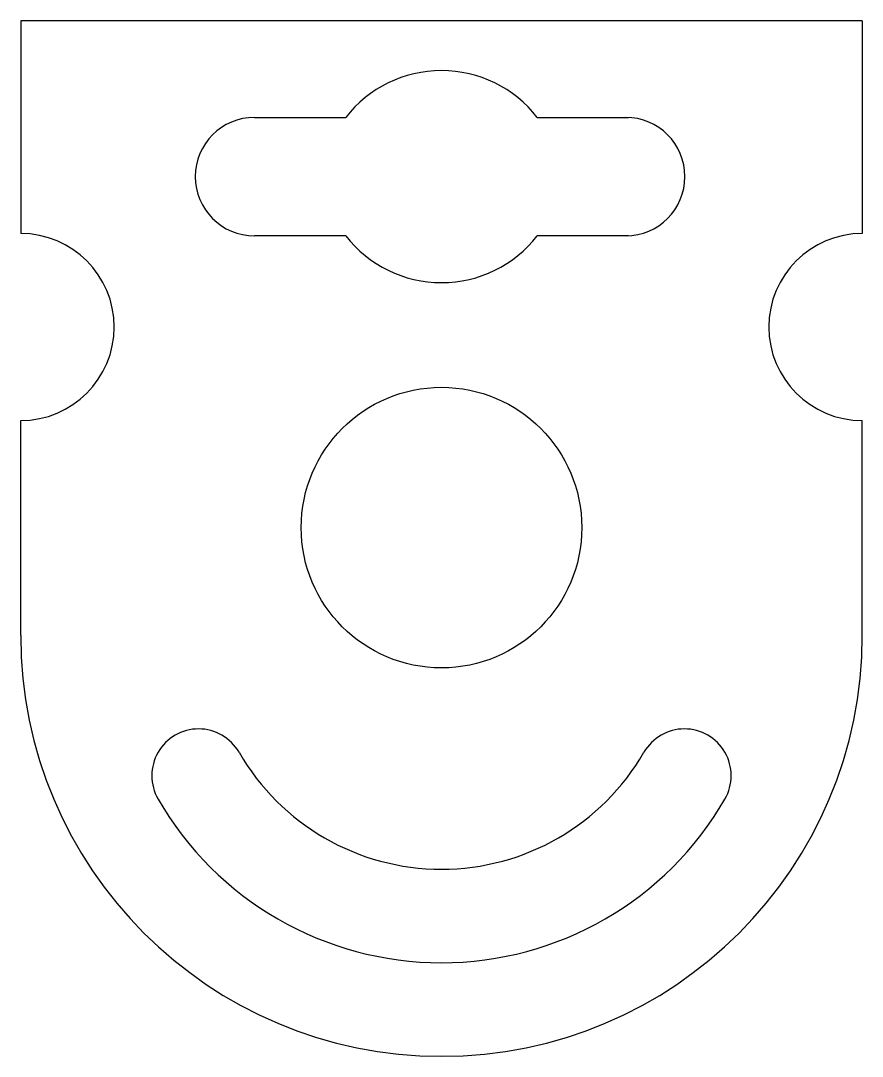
# Model space of a CAD drawing. Header units: inches. Extents: x 1384 to 2052, y 532 to 1353.
import ezdxf

# ---------------------------------------------------------------- set-up
doc = ezdxf.new("R2010")
doc.units = ezdxf.units.IN
doc.header["$MEASUREMENT"] = 0
doc.layers.add('Forme interior', color=6, linetype='Continuous')
doc.layers.add('Perimetru', color=4, linetype='Continuous')

msp = doc.modelspace()

# ---------------------------------------------------------------- linework, layer by layer
at = {"layer": 'Forme interior'}
for p, q in [((1569.44, 1276.2), (1641.78, 1276.2)), ((1793.78, 1276.2), (1866.12, 1276.2)), ((1641.78, 1182.28), (1569.44, 1182.28)), ((1866.12, 1182.28), (1793.78, 1182.28))]:
    msp.add_line(p, q, dxfattribs=at)
msp.add_circle((1717.78, 950.9), 111.26, dxfattribs=at)
for centre, radius, start, end in [((1717.78, 1216.86), 96.42, 37.97987, 142.02013), ((1569.44, 1229.24), 46.96, 90, 270), ((1863.92, 1229.24), 46.96, 270, 90), ((1717.78, 1241.61), 96.42, 217.97987, 322.02013), ((1525.08, 754.18), 37.09, 30, 210), ((1910.48, 754.18), 37.09, 330, 150), ((1717.78, 865.44), 185.43, 210, 330), ((1717.78, 865.44), 259.6, 210, 330)]:
    msp.add_arc(centre, radius, start, end, dxfattribs=at)
at = {"layer": 'Perimetru'}
for p, q in [((2051.55, 1352.87), (1384.01, 1352.87)), ((1384.01, 1352.87), (1384.01, 1184.13)), ((2051.55, 1352.87), (2051.55, 1184.13)), ((1384.01, 865.44), (1384.01, 1035.79)), ((2051.55, 865.44), (2051.55, 1035.79))]:
    msp.add_line(p, q, dxfattribs=at)
for centre, radius, start, end in [((1384.01, 1109.96), 74.17, 270, 90), ((2051.55, 1109.96), 74.17, 90, 270), ((1717.78, 865.44), 333.77, 180, 0)]:
    msp.add_arc(centre, radius, start, end, dxfattribs=at)

doc.saveas('drawing.dxf')
